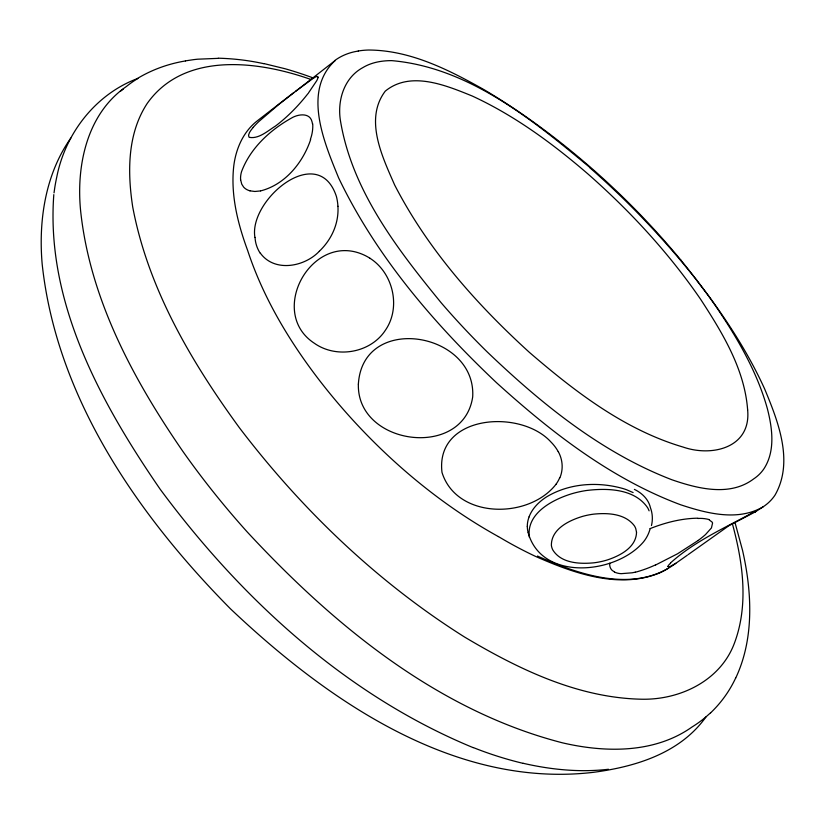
<?xml version="1.0" encoding="UTF-8"?>
<svg xmlns="http://www.w3.org/2000/svg" width="825" height="825" viewBox="0 0 825 825"><rect width="100%" height="100%" fill="white"/><g stroke="black" fill="none" stroke-linecap="round" stroke-linejoin="round"><path stroke-width="1.24" d="M53.811 194.628C45.653 302.517 101.011 403.208 160.184 489.256C241.24 598.754 346.005 695.186 473.148 747.636M54.027 192.885L54.79 187.523A244.643 207.879 -2.7 0 1 56.842 176.663C65.474 133.176 95.834 93.988 137.909 78.406A112.52 93.38 -6.2 0 0 126.215 86.625C86.728 113.974 76.065 165.969 80.654 211.128C90.008 299.155 133.341 379.448 182.799 451.275A885.411 685.812 18.7 0 0 247.191 531.919C333.341 624.845 437.374 710.603 562.382 742.809C605.364 752.833 654.607 753.545 692.082 726.959A130.536 121.275 31.6 0 0 706.014 716.863L710.603 712.769M755.628 511.541L755.607 511.562A3.269 2.887 28.9 0 1 755.143 511.954L728.846 525.752L688.122 554.648M310.664 139.507C302.961 162.69 285.037 184.676 260.648 190.895M735.735 677.985C752.359 642.716 752.235 602.044 745.408 564.362A347.232 333.877 5 0 0 742.541 550.368L734.982 522.462M70.806 138.105C45.282 174.333 38.383 220.749 42.178 264.134C56.543 397.99 138.033 515.316 230.474 608.829C326.659 699.889 454.059 788.679 593.268 772.344C635.487 766.807 680.161 753.235 706.014 716.863M556.04 484.244C528.815 519.43 456.555 519.234 441.994 472.405C435.074 414.676 520.647 408.447 551.007 442.076A47.613 43.673 13.8 0 1 554.307 445.789A41.786 38.27 14 0 1 558.195 451.615M308.457 92.977L316.625 80.871A19.058 15.51 -1.7 0 0 318.007 77.633M307.942 93.648C298.475 105.734 287.677 116.841 275.416 126.091C267.743 130.876 258.885 139.064 249.408 137.373A2.228 1.846 -4.1 0 1 248.903 136.888L248.572 135.135L249.459 132.629A35.578 29.628 -2.9 0 1 253.275 127.411M253.213 127.37L254.182 126.277A105.796 89.296 -0.6 0 1 258.803 121.564L278.974 104.321L335.156 60.514C301.991 91.286 324.503 143.199 338.59 177.798C376.138 256.255 433.744 323.39 496.578 382.759C551.162 432.176 610.985 478.758 680.594 504.756C706.582 513.325 737.756 521.606 763.094 506.839A51.263 45.158 25.9 0 0 775.005 495.134C794.135 461.722 778.099 421.348 764.62 388.884C743.294 342.045 713.058 299.898 680.821 260.03M670.385 563.052C694.815 540.973 725.536 527.639 754.091 511.882A10.725 9.477 29.7 0 1 755.349 511.469L755.545 511.459M319.285 251.305C304.456 266.939 274.508 272.611 260.38 253.193M120.254 91.389L123.296 89.048M293.978 92.421L257.565 120.636C242.54 132.062 234.929 150.913 233.434 169.321C231.052 197.041 238.157 224.637 247.644 250.46C263.309 298.011 289.462 341.478 319.925 380.964A627.877 496.279 17.1 0 0 358.493 426.154C399.321 469.611 446.139 507.653 498.372 536.59M295.391 91.441L313.459 78.138M698.218 540.447L677.552 553.781L655.617 564.981M687.277 555.256L675.892 563.258C634.724 593.969 579.408 574.932 537.477 556.04M675.819 563.3L670.086 566.558A7.435 6.765 28.9 0 1 668.632 567.043L667.941 566.589M754.803 512.201L763.094 506.839M650.1 528.608C665.29 522.586 681.471 518.399 697.878 518.193M528.165 532.672C541.664 581.955 616.378 574.241 643.644 541.705A42.065 38.424 23 0 0 650.162 528.629M260.483 190.926L254.894 191.472L249.985 190.843M185.439 60.864L193.916 59.606A142.385 119.13 -6.3 0 1 197.752 59.194L218.285 58.348M358.298 50.985L359.762 50.758A65.495 53.934 1 0 1 368.61 50.026C410.334 50.191 448.903 69.847 484.419 89.884C524.349 113.582 561.598 141.704 596.362 172.446A1025.826 904.118 -45.7 0 1 680.831 260.019M316.996 76.467L317.945 76.983M608.458 769.261C579.954 772.613 550.997 769.684 523.112 763.28M263.948 63.577L285.017 68.733A352.605 309.127 -12.3 0 1 306.271 75.457L312.84 77.808M310.767 79.417C258.163 60.792 184.119 51.325 147.211 103.445C127.236 133.856 127.401 172.312 132.722 206.993C148.077 288.482 191.142 361.587 239.436 427.793C301.816 509.675 377.334 582.099 464.588 637.044C518.296 669.034 577.438 697.775 641.159 699.208C679.274 700.188 719.699 681.275 734.044 644.15C748.945 605.498 743.016 562.691 732.394 523.762M709.211 519.894L712.119 522.101A3.785 3.382 28.2 0 1 712.563 523.091L711.439 527.938L705.488 534.59A115.077 103.352 20.4 0 1 698.197 540.427M633.115 492.577L626.526 489.73A68.527 63.071 24.9 0 0 622.896 488.524C597.774 481.418 569.137 483.202 546.521 496.918A60.277 55.698 23 0 0 539.385 502.322A51.439 47.53 22.1 0 0 535.992 505.725A44.818 41.405 21.5 0 0 531.919 511.129A38.105 35.217 20.8 0 0 529.083 516.832M634.384 489.39C641.933 492.979 648.543 499.29 650.43 507.705A33.681 30.7 23.5 0 1 652.255 520.575A36.187 33.01 23.3 0 1 651.461 525.546M614.553 572.014L612.222 570.415A7.662 7.054 26.9 0 1 610.211 567.394L609.912 566.383A11.168 10.271 27 0 1 609.768 563.248M369.899 258.225C393.164 272.92 401.239 307.354 385.388 330.237C370.518 353.121 336.363 358.906 314.304 343.221C267.248 312.458 311.169 232.516 362.505 254.337A44.777 39.146 -1 0 1 369.899 258.235M590.019 167.588C532.795 120.079 468.847 67.341 391.751 60.637A66.608 55.058 1.9 0 0 387.998 60.71C379.232 61.102 370.322 63.04 362.763 67.66C344.087 77.797 337.188 100.392 340.426 120.553C351.914 190.596 397.382 249.212 441.158 302.754A758.227 557.576 18.9 0 0 487.039 351.759C541.221 403.6 601.208 452.543 671.89 479.758C697.548 488.606 729.764 496.908 753.555 478.985A45.602 40.043 24.5 0 0 764.012 468.683C775.49 450.883 772.344 428.123 767.374 408.695C757.133 371.797 737.498 338.312 716.193 306.807A701.312 650.781 -30.8 0 0 708.067 295.257L696.682 280.314M529.433 537.415C525.762 513.49 552.688 499.517 571.962 493.69A111.262 103.146 28.7 0 1 586.297 490.524C607.035 487.936 634.435 488.544 647.563 507.633A21.625 19.666 24.1 0 1 649.089 510.83M312.458 123.822L312.283 122.832A22.574 18.686 -2.4 0 0 312.025 121.77C309.808 112.2 297.722 114.211 291.369 118.119C269.94 130.113 250.202 148.314 241.539 171.672A32.144 27.039 -3.6 0 0 240.601 179.871M240.663 179.86L241.746 184.161L243.674 187.151A13.056 10.983 -4.4 0 0 249.985 190.833M254.925 237.414C248.428 200.052 318.388 141.271 336.445 196.577A73.497 62.442 -4.3 0 1 337.941 206.281M528.124 532.579A26.885 24.884 19.8 0 1 527.319 526.463M527.278 526.453A31.133 28.793 20.2 0 1 529.114 516.842M697.929 518.471A31.391 28.246 29.5 0 1 709.077 519.564M313.83 78.035A12.427 10.158 -0.9 0 1 316.934 76.364M312.727 123.802A54.759 45.272 -3.7 0 1 310.355 139.435M317.955 77.014A2.96 2.413 -1.1 0 1 317.924 77.612M667.765 566.466A11.643 10.581 30.2 0 1 670.591 563.3M589.834 167.733A1113.276 967.044 -48 0 1 696.733 280.283M335.002 60.369A47.994 39.332 0.9 0 1 358.318 51.057M137.785 78.262A117.82 97.917 -6.2 0 1 185.46 60.947M218.295 58.204A212.912 181.345 -7.5 0 1 263.907 63.711M523.102 763.362A328.484 297.299 18.4 0 1 473.189 747.522M667.765 568.518A67.774 61.679 23.9 0 1 660.052 572.746C619.193 589.751 573.334 573.107 535.394 556.328A364.103 308.437 16.4 0 1 498.393 536.549M735.683 677.964A133.825 124.379 31.3 0 1 710.655 712.81M337.93 206.281A72.878 61.916 -4.3 0 1 331.31 235.63A72.249 61.39 -4.3 0 1 319.358 251.233M558.257 451.584A34.784 31.814 14.4 0 1 559.876 477.819M559.711 477.747A40.848 37.352 13.9 0 1 556.029 484.244M655.545 564.867A128.937 116.511 18.6 0 1 635.312 572.251M635.271 572.127A70.816 64.515 22.7 0 1 632.156 572.798L621.235 573.664A16.923 15.551 26.5 0 1 614.522 572.096M260.236 253.265A41.621 35.702 -3 0 1 255.049 237.404M636.529 532.311C636.137 547.418 620.132 555.679 607.551 559.876A75.663 69.125 19.6 0 1 594.072 562.794C579.944 564.187 561.175 563.423 552.822 549.976A14.706 13.633 21.9 0 1 551.378 545.294C551.244 528.887 569.312 520.286 582.873 516.295A78.365 72.6 28.1 0 1 593.598 514.15C607.633 512.696 625.154 513.521 634.373 525.803A14.974 13.695 24.7 0 1 635.776 528.681L636.529 532.311M358.37 384.12C356.606 445.582 463.361 459.793 472.684 396.918C476.561 332.073 362.722 312.51 358.37 384.12M747.646 409.994C751.204 447.614 712.377 457.184 683.193 447.098C624.607 429.856 574.994 391.648 529.382 352.358C476.272 304.012 427.639 249.129 394.618 184.924C382.377 156.925 364.011 119.233 385.265 91.142C410.479 70.465 445.882 85.336 472.251 96.02C514.666 115.593 552.637 143.55 587.905 173.931C630.187 211.076 668.652 252.801 700.58 299.228C722.411 332.795 744.645 369.084 747.646 409.994"/></g></svg>
